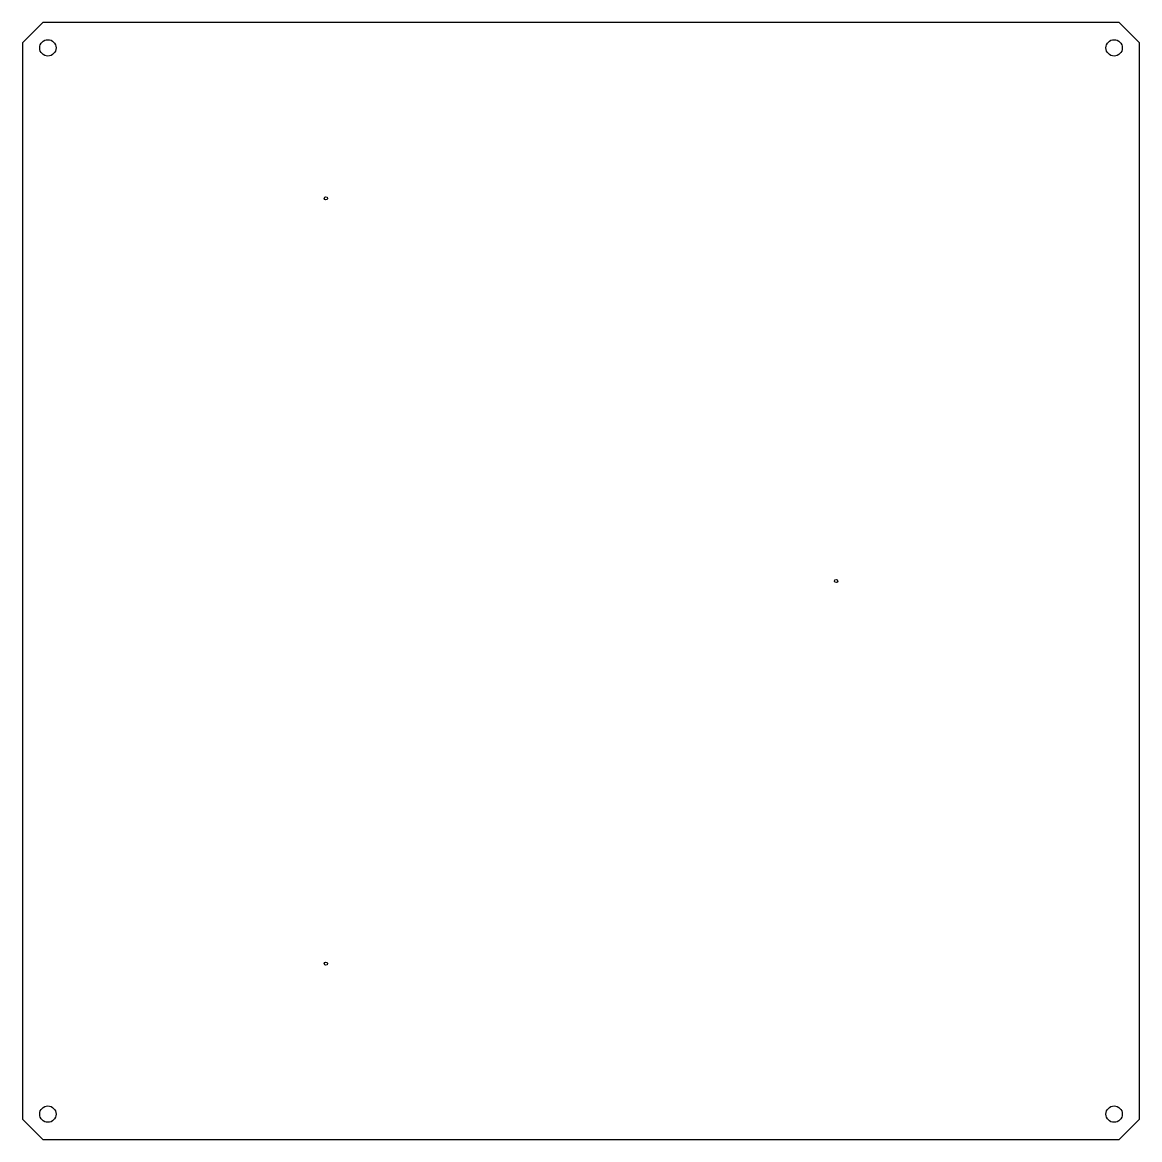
# Model space of a CAD drawing. Header units: inches. Extents: x -4.31 to 4.31, y -4.31 to 4.31.
import ezdxf

# ---------------------------------------------------------------- set-up
doc = ezdxf.new("R2010")
doc.units = ezdxf.units.IN
doc.header["$MEASUREMENT"] = 0

msp = doc.modelspace()

# ---------------------------------------------------------------- linework, layer by layer
msp.add_lwpolyline([(4.1535, -4.311), (4.311, -4.1535), (4.311, 4.1535), (4.1535, 4.311), (-4.1535, 4.311), (-4.311, 4.1535), (-4.311, -4.1535), (-4.1535, -4.311)], close=True)
for centre, radius in [((-4.1142, 4.1142), 0.063), ((4.1142, 4.1142), 0.063), ((-1.9685, 2.9528), 0.0125), ((1.9685, 0), 0.0125), ((-1.9685, -2.9528), 0.0125), ((-4.1142, -4.1142), 0.063), ((4.1142, -4.1142), 0.063)]:
    msp.add_circle(centre, radius)

doc.saveas('drawing.dxf')
